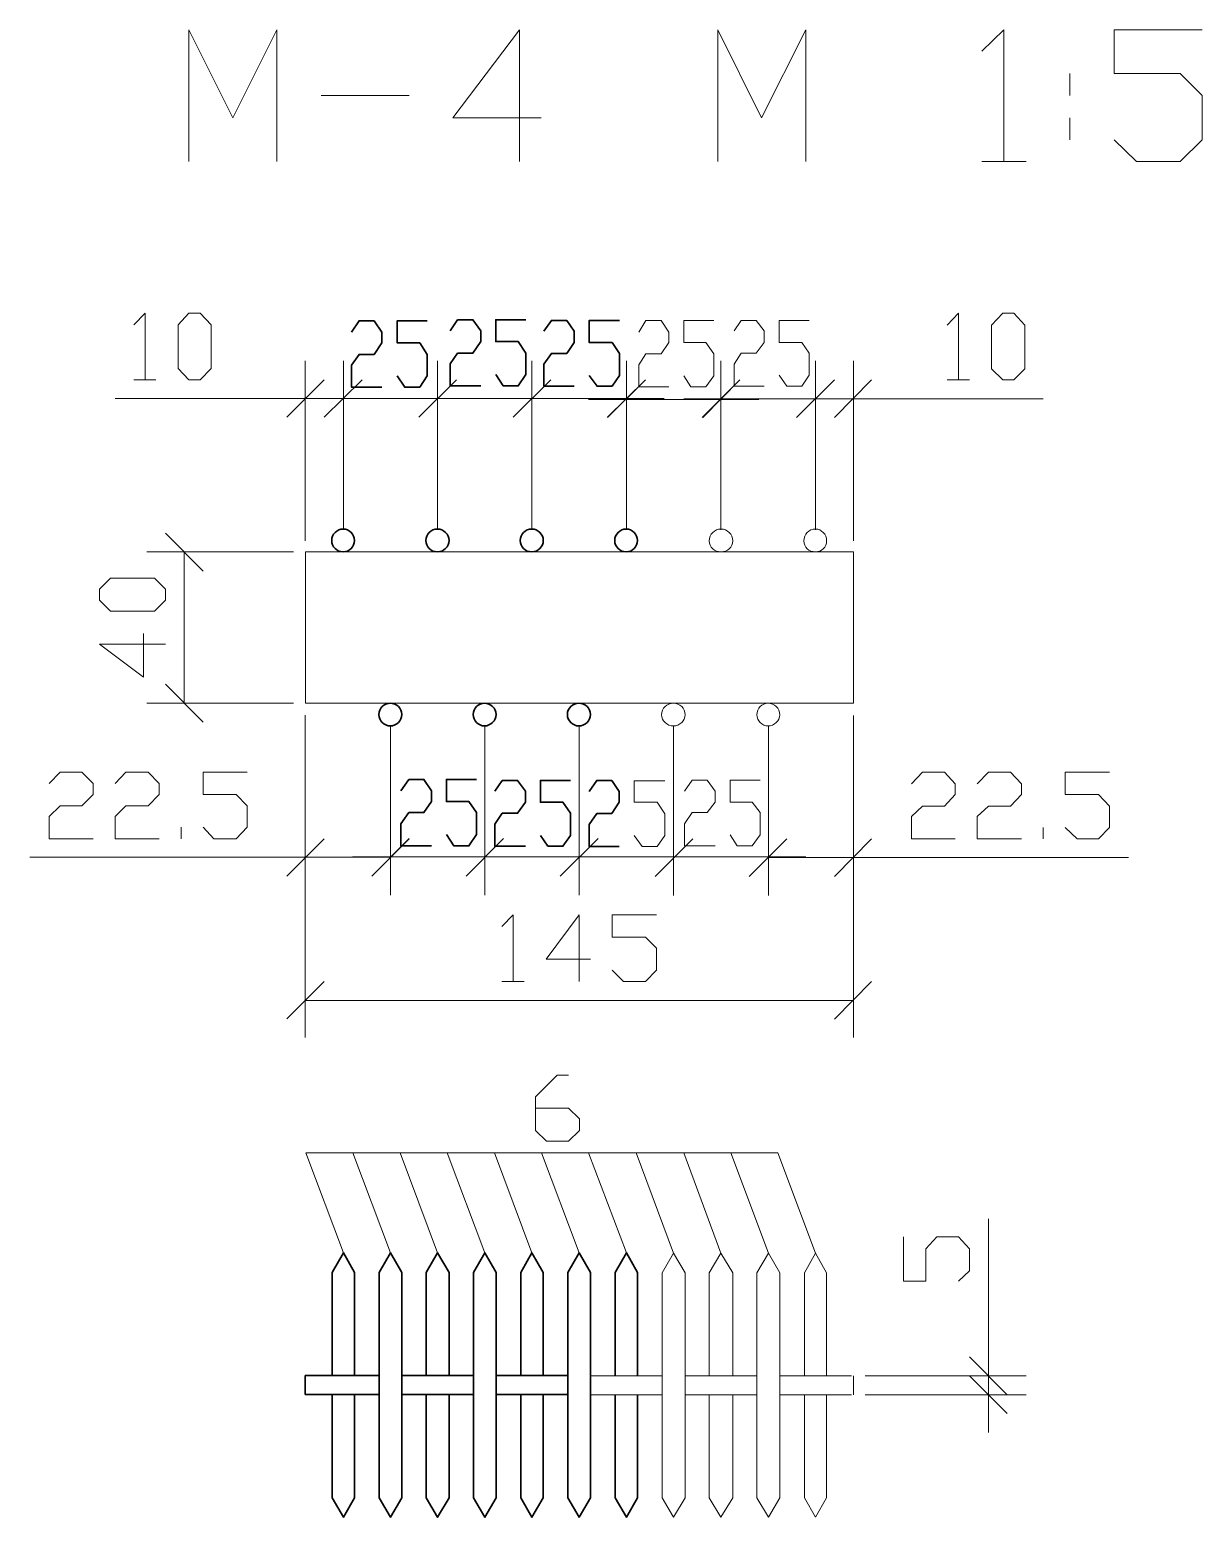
# Model space of a CAD drawing. Header units: millimetres. Extents: x -258556 to -95372, y 16759 to 83874.
# Drawn here: x -127741.7 to -127679.8, y 41247.7 to 41326.3 of the extents above; entities that cross this region are included whole.
import ezdxf

# ---------------------------------------------------------------- set-up
doc = ezdxf.new("R2010")
doc.units = ezdxf.units.MM
doc.header["$LTSCALE"] = 0.5

msp = doc.modelspace()

# ---------------------------------------------------------------- linework, layer by layer
at = {"color": 1, "linetype": 'Continuous', "lineweight": 18}
for points in [[(-127733.331, 41319.341), (-127733.331, 41326.294), (-127731.008, 41321.647), (-127728.685, 41326.294), (-127728.685, 41319.341)], [(-127714.745, 41321.647), (-127719.391, 41321.647), (-127715.88, 41326.294), (-127715.88, 41319.341)], [(-127726.344, 41322.817), (-127721.697, 41322.817), (-127721.697, 41322.817)], [(-127709.582, 41310.323), (-127709.203, 41310.943), (-127708.411, 41310.943), (-127707.998, 41310.323), (-127707.998, 41309.772), (-127708.411, 41309.187), (-127709.203, 41309.187), (-127709.582, 41308.602), (-127709.582, 41307.432), (-127707.998, 41307.432)], [(-127707.207, 41308.017), (-127706.828, 41307.432), (-127706.036, 41307.432), (-127705.623, 41308.017), (-127705.623, 41309.187), (-127706.036, 41309.772), (-127707.207, 41309.772), (-127707.207, 41310.943), (-127705.623, 41310.943)], [(-127704.556, 41310.392), (-127704.178, 41310.943), (-127703.386, 41310.943), (-127702.973, 41310.392), (-127702.973, 41309.772), (-127703.386, 41309.222), (-127704.178, 41309.222), (-127704.556, 41308.637), (-127704.556, 41307.466), (-127702.973, 41307.466)], [(-127702.181, 41308.051), (-127701.768, 41307.466), (-127700.977, 41307.466), (-127700.598, 41308.051), (-127700.598, 41309.222), (-127700.977, 41309.772), (-127702.181, 41309.772), (-127702.181, 41310.943), (-127700.598, 41310.943)], [(-127727.17, 41298.724), (-127698.258, 41298.724), (-127698.258, 41298.724)], [(-127698.258, 41290.738), (-127727.17, 41290.738), (-127727.17, 41298.724)], [(-127698.258, 41290.738), (-127698.258, 41298.724), (-127698.258, 41298.724)], [(-127709.823, 41283.751), (-127709.41, 41283.166), (-127708.618, 41283.166), (-127708.205, 41283.751), (-127708.205, 41284.887), (-127708.618, 41285.507), (-127709.823, 41285.507), (-127709.823, 41286.642), (-127708.205, 41286.642)], [(-127707.172, 41286.092), (-127706.759, 41286.677), (-127705.968, 41286.677), (-127705.555, 41286.092), (-127705.555, 41285.507), (-127705.968, 41284.956), (-127706.759, 41284.956), (-127707.172, 41284.371), (-127707.172, 41283.2), (-127705.555, 41283.2)], [(-127704.763, 41283.786), (-127704.384, 41283.2), (-127703.593, 41283.2), (-127703.18, 41283.786), (-127703.18, 41284.956), (-127703.593, 41285.507), (-127704.763, 41285.507), (-127704.763, 41286.677), (-127703.18, 41286.677)], [(-127707.138, 41248.781), (-127707.757, 41247.748), (-127708.343, 41248.781), (-127708.343, 41260.656), (-127707.757, 41261.688), (-127707.138, 41260.656)], [(-127705.864, 41255.217), (-127705.864, 41260.656), (-127705.245, 41261.688), (-127704.625, 41260.656)], [(-127703.352, 41248.781), (-127703.352, 41260.656), (-127702.732, 41261.688), (-127702.147, 41260.656)], [(-127700.839, 41255.217), (-127700.839, 41260.656), (-127700.254, 41261.688), (-127699.669, 41260.656)], [(-127707.138, 41248.781), (-127707.138, 41260.656), (-127707.138, 41260.656)], [(-127704.625, 41255.217), (-127704.625, 41260.656), (-127704.625, 41260.656)], [(-127702.147, 41248.781), (-127702.147, 41260.656), (-127702.147, 41260.656)], [(-127699.669, 41255.217), (-127699.669, 41260.656), (-127699.669, 41260.656)], [(-127708.343, 41255.217), (-127712.129, 41255.217), (-127712.129, 41255.217)], [(-127703.352, 41255.217), (-127707.138, 41255.217), (-127707.138, 41255.217)], [(-127698.361, 41255.217), (-127702.147, 41255.217), (-127702.147, 41255.217)], [(-127698.258, 41255.217), (-127698.258, 41254.219), (-127698.258, 41254.219)], [(-127712.129, 41254.219), (-127708.343, 41254.219), (-127708.343, 41254.219)], [(-127707.138, 41254.219), (-127703.352, 41254.219), (-127703.352, 41254.219)], [(-127705.864, 41248.781), (-127705.864, 41254.219), (-127705.864, 41254.219)], [(-127704.625, 41248.781), (-127704.625, 41254.219), (-127704.625, 41254.219)], [(-127702.147, 41254.219), (-127698.361, 41254.219), (-127698.361, 41254.219)], [(-127700.839, 41248.781), (-127700.839, 41254.219), (-127700.839, 41254.219)], [(-127699.669, 41248.781), (-127699.669, 41254.219), (-127699.669, 41254.219)], [(-127704.625, 41248.781), (-127705.245, 41247.748), (-127705.864, 41248.781)], [(-127702.147, 41248.781), (-127702.732, 41247.748), (-127703.352, 41248.781)], [(-127699.669, 41248.781), (-127700.254, 41247.748), (-127700.839, 41248.781)]]:
    msp.add_lwpolyline(points, dxfattribs=at)
at = {"color": 1, "linetype": 'Continuous', "lineweight": 5}
for points in [[(-127705.417, 41319.341), (-127705.417, 41326.294), (-127703.111, 41321.647), (-127700.77, 41326.294), (-127700.77, 41319.341)], [(-127691.477, 41325.158), (-127690.307, 41326.294), (-127690.307, 41319.341)], [(-127684.49, 41320.477), (-127683.32, 41319.341), (-127681.013, 41319.341), (-127679.843, 41320.477), (-127679.843, 41322.817), (-127681.013, 41323.988), (-127684.49, 41323.988), (-127684.49, 41326.294), (-127679.843, 41326.294)], [(-127686.83, 41323.988), (-127686.83, 41322.817), (-127686.83, 41322.817)], [(-127686.83, 41321.647), (-127686.83, 41320.477), (-127686.83, 41320.477)], [(-127691.477, 41319.341), (-127689.136, 41319.341), (-127689.136, 41319.341)], [(-127693.301, 41310.702), (-127692.716, 41311.321), (-127692.716, 41307.81)], [(-127705.245, 41307.432), (-127705.245, 41308.809), (-127705.245, 41308.809)], [(-127705.245, 41299.894), (-127705.245, 41308.809), (-127705.245, 41308.809)], [(-127700.254, 41299.894), (-127700.254, 41308.809), (-127700.254, 41308.809)], [(-127700.254, 41307.432), (-127700.254, 41308.809), (-127700.254, 41308.809)], [(-127698.258, 41299.309), (-127698.258, 41308.809), (-127698.258, 41308.809)], [(-127704.247, 41307.81), (-127706.243, 41305.814), (-127706.243, 41305.814)], [(-127706.209, 41305.814), (-127704.247, 41307.81), (-127704.247, 41307.81)], [(-127699.256, 41307.81), (-127701.252, 41305.814), (-127701.252, 41305.814)], [(-127699.256, 41307.81), (-127701.252, 41305.814), (-127701.252, 41305.814)], [(-127699.256, 41305.814), (-127697.294, 41307.81), (-127697.294, 41307.81)], [(-127693.301, 41307.81), (-127692.131, 41307.81), (-127692.131, 41307.81)], [(-127705.245, 41306.778), (-127710.236, 41306.778), (-127712.232, 41306.778)], [(-127700.254, 41306.812), (-127705.245, 41306.812), (-127707.207, 41306.812)], [(-127705.245, 41306.778), (-127703.248, 41306.778), (-127703.248, 41306.778)], [(-127700.254, 41306.812), (-127698.258, 41306.812), (-127698.258, 41306.812)], [(-127700.254, 41306.812), (-127698.258, 41306.812), (-127688.242, 41306.812)], [(-127698.258, 41290.084), (-127698.258, 41273.081), (-127698.258, 41273.081)], [(-127707.757, 41289.499), (-127707.757, 41280.585), (-127707.757, 41280.585)], [(-127702.732, 41289.499), (-127702.732, 41280.585), (-127702.732, 41280.585)], [(-127695.194, 41286.47), (-127694.609, 41287.09), (-127693.439, 41287.09), (-127692.888, 41286.47), (-127692.888, 41285.92), (-127693.439, 41285.3), (-127694.609, 41285.3), (-127695.194, 41284.749), (-127695.194, 41283.579), (-127692.888, 41283.579)], [(-127691.718, 41286.47), (-127691.133, 41287.09), (-127689.963, 41287.09), (-127689.377, 41286.47), (-127689.377, 41285.92), (-127689.963, 41285.3), (-127691.133, 41285.3), (-127691.718, 41284.749), (-127691.718, 41283.579), (-127689.377, 41283.579)], [(-127687.071, 41284.164), (-127686.452, 41283.579), (-127685.316, 41283.579), (-127684.731, 41284.164), (-127684.731, 41285.3), (-127685.316, 41285.92), (-127687.071, 41285.92), (-127687.071, 41287.09), (-127684.731, 41287.09)], [(-127707.757, 41283.235), (-127707.757, 41284.577), (-127707.757, 41284.577)], [(-127702.732, 41283.235), (-127702.732, 41284.577), (-127702.732, 41284.577)], [(-127698.258, 41283.2), (-127698.258, 41284.577), (-127698.258, 41284.577)], [(-127706.725, 41283.579), (-127708.721, 41281.583), (-127708.721, 41281.583)], [(-127708.721, 41281.583), (-127706.725, 41283.579), (-127706.725, 41283.579)], [(-127701.768, 41283.579), (-127703.765, 41281.583), (-127703.765, 41281.583)], [(-127701.768, 41283.579), (-127703.765, 41281.583), (-127703.765, 41281.583)], [(-127699.256, 41281.583), (-127697.294, 41283.579), (-127697.294, 41283.579)], [(-127688.242, 41283.579), (-127688.242, 41284.164), (-127688.242, 41284.164)], [(-127707.757, 41282.615), (-127712.714, 41282.615), (-127714.71, 41282.615)], [(-127702.732, 41282.615), (-127707.757, 41282.615), (-127709.719, 41282.615)], [(-127707.757, 41282.615), (-127705.727, 41282.615), (-127705.727, 41282.615)], [(-127702.732, 41282.615), (-127700.77, 41282.615), (-127700.77, 41282.615)], [(-127702.732, 41282.581), (-127698.258, 41282.581), (-127683.733, 41282.581)], [(-127699.256, 41274.045), (-127697.294, 41276.041), (-127697.294, 41276.041)], [(-127698.258, 41275.043), (-127727.17, 41275.043), (-127727.17, 41275.043)], [(-127702.25, 41266.989), (-127727.136, 41266.989), (-127727.136, 41266.989)], [(-127709.719, 41266.989), (-127707.757, 41261.688), (-127707.757, 41261.688)], [(-127707.207, 41266.989), (-127705.245, 41261.688), (-127705.245, 41261.688)], [(-127704.729, 41266.989), (-127702.732, 41261.688), (-127702.732, 41261.688)], [(-127702.25, 41266.989), (-127700.254, 41261.688), (-127700.254, 41261.688)], [(-127691.133, 41263.512), (-127691.133, 41255.217), (-127691.133, 41254.219), (-127691.133, 41252.223)], [(-127692.716, 41260.208), (-127692.131, 41260.759), (-127692.131, 41261.929), (-127692.716, 41262.549), (-127693.852, 41262.549), (-127694.437, 41261.929), (-127694.437, 41260.208), (-127695.607, 41260.208), (-127695.607, 41262.549)], [(-127692.131, 41256.216), (-127690.135, 41254.219), (-127690.135, 41254.219)], [(-127697.638, 41255.217), (-127689.136, 41255.217), (-127689.136, 41255.217)], [(-127690.135, 41253.221), (-127692.131, 41255.217), (-127692.131, 41255.217)], [(-127697.638, 41254.219), (-127689.136, 41254.219), (-127689.136, 41254.219)]]:
    msp.add_lwpolyline(points, dxfattribs=at)
at = {"color": 1, "linetype": 'Continuous', "lineweight": 13}
for points in [[(-127736.24, 41310.719), (-127735.637, 41311.321), (-127735.637, 41307.81)], [(-127727.187, 41299.309), (-127727.187, 41308.809), (-127727.187, 41308.809)], [(-127725.174, 41299.911), (-127725.174, 41308.809), (-127725.174, 41308.809)], [(-127725.174, 41307.432), (-127725.174, 41308.809), (-127725.174, 41308.809)], [(-127720.2, 41299.911), (-127720.2, 41308.809), (-127720.2, 41308.809)], [(-127720.2, 41307.432), (-127720.2, 41308.809), (-127720.2, 41308.809)], [(-127715.226, 41299.911), (-127715.226, 41308.809), (-127715.226, 41308.809)], [(-127715.226, 41307.432), (-127715.226, 41308.809), (-127715.226, 41308.809)], [(-127710.236, 41299.911), (-127710.236, 41308.809), (-127710.236, 41308.809)], [(-127710.236, 41307.432), (-127710.236, 41308.809), (-127710.236, 41308.809)], [(-127736.24, 41307.81), (-127735.069, 41307.81), (-127735.069, 41307.81)], [(-127726.189, 41307.81), (-127728.168, 41305.831), (-127728.168, 41305.831)], [(-127726.189, 41305.831), (-127724.193, 41307.81), (-127724.193, 41307.81)], [(-127726.189, 41305.831), (-127724.193, 41307.81), (-127724.193, 41307.81)], [(-127719.202, 41307.81), (-127721.198, 41305.831), (-127721.198, 41305.831)], [(-127721.198, 41305.831), (-127719.202, 41307.81), (-127719.202, 41307.81)], [(-127714.228, 41307.81), (-127716.207, 41305.831), (-127716.207, 41305.831)], [(-127716.207, 41305.831), (-127714.228, 41307.81), (-127714.228, 41307.81)], [(-127709.237, 41307.81), (-127711.234, 41305.831), (-127711.234, 41305.831)], [(-127711.234, 41305.814), (-127709.237, 41307.81), (-127709.237, 41307.81)], [(-127725.174, 41306.83), (-127727.187, 41306.83), (-127737.221, 41306.83)], [(-127720.2, 41306.83), (-127725.174, 41306.83), (-127727.187, 41306.83)], [(-127715.226, 41306.83), (-127720.2, 41306.83), (-127722.196, 41306.83)], [(-127720.2, 41306.83), (-127718.221, 41306.83), (-127718.221, 41306.83)], [(-127710.236, 41306.83), (-127715.226, 41306.83), (-127717.206, 41306.83)], [(-127715.226, 41306.83), (-127713.213, 41306.83), (-127713.213, 41306.83)], [(-127710.236, 41306.83), (-127708.239, 41306.83), (-127708.239, 41306.83)], [(-127732.574, 41297.708), (-127734.57, 41299.705), (-127734.57, 41299.705)], [(-127727.807, 41298.724), (-127735.551, 41298.724), (-127735.551, 41298.724)], [(-127733.572, 41290.738), (-127733.572, 41298.724), (-127733.572, 41298.724)], [(-127735.723, 41294.421), (-127735.723, 41292.115), (-127738.047, 41293.853), (-127734.57, 41293.853)], [(-127734.57, 41291.737), (-127732.574, 41289.723), (-127732.574, 41289.723)], [(-127727.807, 41290.738), (-127735.551, 41290.738), (-127735.551, 41290.738)], [(-127727.187, 41290.102), (-127727.187, 41273.081), (-127727.187, 41273.081)], [(-127722.696, 41289.499), (-127722.696, 41280.602), (-127722.696, 41280.602)], [(-127717.705, 41289.499), (-127717.705, 41280.602), (-127717.705, 41280.602)], [(-127712.731, 41289.499), (-127712.731, 41280.602), (-127712.731, 41280.602)], [(-127740.714, 41286.488), (-127740.129, 41287.09), (-127738.976, 41287.09), (-127738.391, 41286.488), (-127738.391, 41285.92), (-127738.976, 41285.317), (-127740.129, 41285.317), (-127740.714, 41284.749), (-127740.714, 41283.579), (-127738.391, 41283.579)], [(-127737.221, 41286.488), (-127736.653, 41287.09), (-127735.482, 41287.09), (-127734.897, 41286.488), (-127734.897, 41285.92), (-127735.482, 41285.317), (-127736.653, 41285.317), (-127737.221, 41284.749), (-127737.221, 41283.579), (-127734.897, 41283.579)], [(-127732.574, 41284.181), (-127732.006, 41283.579), (-127730.836, 41283.579), (-127730.251, 41284.181), (-127730.251, 41285.317), (-127730.836, 41285.92), (-127732.574, 41285.92), (-127732.574, 41287.09), (-127730.251, 41287.09)], [(-127727.187, 41283.2), (-127727.187, 41284.577), (-127727.187, 41284.577)], [(-127722.696, 41283.2), (-127722.696, 41284.577), (-127722.696, 41284.577)], [(-127717.705, 41283.235), (-127717.705, 41284.594), (-127717.705, 41284.594)], [(-127712.731, 41283.235), (-127712.731, 41284.594), (-127712.731, 41284.594)], [(-127733.744, 41283.579), (-127733.744, 41284.181), (-127733.744, 41284.181)], [(-127726.189, 41283.579), (-127728.168, 41281.6), (-127728.168, 41281.6)], [(-127723.676, 41281.6), (-127721.697, 41283.596), (-127721.697, 41283.596)], [(-127723.676, 41281.6), (-127721.697, 41283.579), (-127721.697, 41283.579)], [(-127716.724, 41283.596), (-127718.703, 41281.6), (-127718.703, 41281.6)], [(-127718.703, 41281.6), (-127716.724, 41283.596), (-127716.724, 41283.596)], [(-127711.733, 41283.596), (-127713.729, 41281.6), (-127713.729, 41281.6)], [(-127713.729, 41281.6), (-127711.733, 41283.596), (-127711.733, 41283.596)], [(-127722.696, 41282.598), (-127727.187, 41282.598), (-127741.73, 41282.598)], [(-127717.705, 41282.615), (-127722.696, 41282.615), (-127724.692, 41282.615)], [(-127712.731, 41282.615), (-127717.705, 41282.615), (-127719.701, 41282.615)], [(-127717.705, 41282.615), (-127715.726, 41282.615), (-127715.726, 41282.615)], [(-127712.731, 41282.615), (-127710.735, 41282.615), (-127710.735, 41282.615)], [(-127716.81, 41278.95), (-127716.207, 41279.552), (-127716.207, 41276.041)], [(-127712.129, 41277.211), (-127714.469, 41277.211), (-127712.731, 41279.552), (-127712.731, 41276.041)], [(-127710.993, 41276.644), (-127710.391, 41276.041), (-127709.237, 41276.041), (-127708.652, 41276.644), (-127708.652, 41277.797), (-127709.237, 41278.382), (-127710.993, 41278.382), (-127710.993, 41279.552), (-127708.652, 41279.552)], [(-127726.189, 41276.041), (-127728.168, 41274.062), (-127728.168, 41274.062)], [(-127716.81, 41276.041), (-127715.64, 41276.041), (-127715.64, 41276.041)], [(-127715.037, 41269.347), (-127713.299, 41269.347), (-127712.714, 41268.779), (-127712.714, 41268.176), (-127713.299, 41267.608), (-127714.452, 41267.608), (-127715.037, 41268.176), (-127715.037, 41269.949), (-127713.884, 41271.085), (-127713.299, 41271.085)], [(-127727.153, 41266.989), (-127725.174, 41261.705), (-127725.174, 41261.705)], [(-127724.675, 41266.989), (-127722.696, 41261.705), (-127722.696, 41261.705)], [(-127722.179, 41266.989), (-127720.2, 41261.705), (-127720.2, 41261.705)], [(-127719.701, 41266.989), (-127717.705, 41261.705), (-127717.705, 41261.705)], [(-127717.206, 41266.989), (-127715.226, 41261.705), (-127715.226, 41261.705)], [(-127714.71, 41266.989), (-127712.731, 41261.705), (-127712.731, 41261.705)], [(-127712.232, 41266.989), (-127710.236, 41261.705), (-127710.236, 41261.705)]]:
    msp.add_lwpolyline(points, dxfattribs=at)
for points in [[(-127733.331, 41307.81), (-127733.899, 41308.413), (-127733.899, 41310.719), (-127733.331, 41311.321), (-127732.729, 41311.321), (-127732.161, 41310.719), (-127732.161, 41308.413), (-127732.729, 41307.81)], [(-127734.57, 41296.177), (-127735.138, 41295.592), (-127737.462, 41295.592), (-127738.047, 41296.177), (-127738.047, 41296.762), (-127737.462, 41297.33), (-127735.138, 41297.33), (-127734.57, 41296.762)]]:
    msp.add_lwpolyline(points, close=True, dxfattribs=at)
at = {"color": 1, "linetype": 'Continuous', "lineweight": 35}
for points in [[(-127719.546, 41310.392), (-127719.15, 41310.977), (-127718.341, 41310.977), (-127717.928, 41310.392), (-127717.928, 41309.824), (-127718.341, 41309.222), (-127719.15, 41309.222), (-127719.546, 41308.654), (-127719.546, 41307.483), (-127717.928, 41307.483)], [(-127717.137, 41308.086), (-127716.741, 41307.483), (-127715.949, 41307.483), (-127715.553, 41308.086), (-127715.553, 41309.222), (-127715.949, 41309.824), (-127717.137, 41309.824), (-127717.137, 41310.977), (-127715.553, 41310.977)], [(-127724.743, 41310.323), (-127724.348, 41310.925), (-127723.556, 41310.925), (-127723.143, 41310.323), (-127723.143, 41309.755), (-127723.556, 41309.153), (-127724.348, 41309.153), (-127724.743, 41308.585), (-127724.743, 41307.415), (-127723.143, 41307.415)], [(-127722.334, 41308.017), (-127721.938, 41307.415), (-127721.147, 41307.415), (-127720.751, 41308.017), (-127720.751, 41309.153), (-127721.147, 41309.755), (-127722.334, 41309.755), (-127722.334, 41310.925), (-127720.751, 41310.925)], [(-127714.59, 41310.375), (-127714.194, 41310.943), (-127713.385, 41310.943), (-127712.989, 41310.375), (-127712.989, 41309.772), (-127713.385, 41309.204), (-127714.194, 41309.204), (-127714.59, 41308.637), (-127714.59, 41307.466), (-127712.989, 41307.466)], [(-127712.198, 41308.034), (-127711.785, 41307.466), (-127710.993, 41307.466), (-127710.597, 41308.034), (-127710.597, 41309.204), (-127710.993, 41309.772), (-127712.198, 41309.772), (-127712.198, 41310.943), (-127710.597, 41310.943)], [(-127722.145, 41286.109), (-127721.715, 41286.711), (-127720.923, 41286.711), (-127720.527, 41286.109), (-127720.527, 41285.541), (-127720.923, 41284.956), (-127721.715, 41284.956), (-127722.145, 41284.371), (-127722.145, 41283.2), (-127720.527, 41283.2)], [(-127719.735, 41283.803), (-127719.34, 41283.2), (-127718.548, 41283.2), (-127718.152, 41283.803), (-127718.152, 41284.956), (-127718.548, 41285.541), (-127719.735, 41285.541), (-127719.735, 41286.711), (-127718.152, 41286.711)], [(-127717.188, 41286.092), (-127716.793, 41286.66), (-127715.984, 41286.66), (-127715.571, 41286.092), (-127715.571, 41285.507), (-127715.984, 41284.921), (-127716.793, 41284.921), (-127717.188, 41284.354), (-127717.188, 41283.183), (-127715.571, 41283.183)], [(-127714.779, 41283.751), (-127714.383, 41283.183), (-127713.592, 41283.183), (-127713.196, 41283.751), (-127713.196, 41284.921), (-127713.592, 41285.507), (-127714.779, 41285.507), (-127714.779, 41286.66), (-127713.196, 41286.66)], [(-127712.198, 41286.075), (-127711.802, 41286.66), (-127711.01, 41286.66), (-127710.614, 41286.075), (-127710.614, 41285.507), (-127711.01, 41284.904), (-127711.802, 41284.904), (-127712.198, 41284.336), (-127712.198, 41283.166), (-127710.614, 41283.166)], [(-127725.776, 41255.235), (-127725.776, 41260.673), (-127725.174, 41261.705), (-127724.589, 41260.673)], [(-127722.093, 41248.781), (-127722.696, 41247.748), (-127723.281, 41248.781), (-127723.281, 41260.673), (-127722.696, 41261.705), (-127722.093, 41260.673)], [(-127720.802, 41255.235), (-127720.802, 41260.673), (-127720.2, 41261.705), (-127719.598, 41260.673)], [(-127717.12, 41248.781), (-127717.705, 41247.748), (-127718.307, 41248.781), (-127718.307, 41260.673), (-127717.705, 41261.705), (-127717.12, 41260.673)], [(-127715.812, 41255.235), (-127715.812, 41260.673), (-127715.226, 41261.705), (-127714.624, 41260.673)], [(-127712.129, 41248.781), (-127712.731, 41247.748), (-127713.333, 41248.781), (-127713.333, 41260.673), (-127712.731, 41261.705), (-127712.129, 41260.673)], [(-127710.838, 41255.235), (-127710.838, 41260.673), (-127710.236, 41261.705), (-127709.651, 41260.673)], [(-127724.589, 41255.235), (-127724.589, 41260.673), (-127724.589, 41260.673)], [(-127722.093, 41248.781), (-127722.093, 41260.673), (-127722.093, 41260.673)], [(-127719.598, 41255.235), (-127719.598, 41260.673), (-127719.598, 41260.673)], [(-127717.12, 41248.781), (-127717.12, 41260.673), (-127717.12, 41260.673)], [(-127714.624, 41255.235), (-127714.624, 41260.673), (-127714.624, 41260.673)], [(-127712.129, 41248.781), (-127712.129, 41260.673), (-127712.129, 41260.673)], [(-127709.651, 41255.235), (-127709.651, 41260.673), (-127709.651, 41260.673)], [(-127727.187, 41255.235), (-127727.187, 41254.236), (-127723.281, 41254.236)], [(-127723.281, 41255.235), (-127727.187, 41255.235), (-127727.187, 41255.235)], [(-127718.307, 41255.235), (-127722.093, 41255.235), (-127722.093, 41255.235)], [(-127713.333, 41255.235), (-127717.12, 41255.235), (-127717.12, 41255.235)], [(-127725.776, 41248.781), (-127725.776, 41254.236), (-127725.776, 41254.236)], [(-127724.589, 41248.781), (-127724.589, 41254.236), (-127724.589, 41254.236)], [(-127722.093, 41254.236), (-127718.307, 41254.236), (-127718.307, 41254.236)], [(-127720.802, 41248.781), (-127720.802, 41254.236), (-127720.802, 41254.236)], [(-127719.598, 41248.781), (-127719.598, 41254.236), (-127719.598, 41254.236)], [(-127717.12, 41254.236), (-127713.333, 41254.236), (-127713.333, 41254.236)], [(-127715.812, 41248.781), (-127715.812, 41254.236), (-127715.812, 41254.236)], [(-127714.624, 41248.781), (-127714.624, 41254.236), (-127714.624, 41254.236)], [(-127710.838, 41248.781), (-127710.838, 41254.236), (-127710.838, 41254.236)], [(-127709.651, 41248.781), (-127709.651, 41254.236), (-127709.651, 41254.236)], [(-127724.589, 41248.781), (-127725.174, 41247.748), (-127725.776, 41248.781)], [(-127719.598, 41248.781), (-127720.2, 41247.748), (-127720.802, 41248.781)], [(-127714.624, 41248.781), (-127715.226, 41247.748), (-127715.812, 41248.781)], [(-127709.651, 41248.781), (-127710.236, 41247.748), (-127710.838, 41248.781)]]:
    msp.add_lwpolyline(points, dxfattribs=at)
at = {"color": 1, "linetype": 'Continuous', "lineweight": 5}
msp.add_lwpolyline([(-127690.376, 41307.81), (-127690.961, 41308.396), (-127690.961, 41310.702), (-127690.376, 41311.321), (-127689.79, 41311.321), (-127689.205, 41310.702), (-127689.205, 41308.396), (-127689.79, 41307.81)], close=True, dxfattribs=at)
at = {"color": 1, "linetype": 'Continuous', "lineweight": 35}
for points in [[(-127724.589, 41299.326), (-127724.589, 41299.653), (-127724.847, 41299.928), (-127725.191, 41299.928), (-127725.191, 41299.928), (-127725.518, 41299.928), (-127725.793, 41299.653), (-127725.793, 41299.326), (-127725.793, 41299.326), (-127725.793, 41298.982), (-127725.518, 41298.724), (-127725.191, 41298.724), (-127725.191, 41298.724), (-127724.847, 41298.724), (-127724.589, 41298.982), (-127724.589, 41299.326)], [(-127719.598, 41299.326), (-127719.598, 41299.653), (-127719.873, 41299.928), (-127720.217, 41299.928), (-127720.217, 41299.928), (-127720.544, 41299.928), (-127720.82, 41299.653), (-127720.82, 41299.326), (-127720.82, 41299.326), (-127720.82, 41298.982), (-127720.544, 41298.724), (-127720.217, 41298.724), (-127720.217, 41298.724), (-127719.873, 41298.724), (-127719.598, 41298.982), (-127719.598, 41299.326)], [(-127714.624, 41299.326), (-127714.624, 41299.653), (-127714.899, 41299.928), (-127715.226, 41299.928), (-127715.226, 41299.928), (-127715.571, 41299.928), (-127715.846, 41299.653), (-127715.846, 41299.326), (-127715.846, 41299.326), (-127715.846, 41298.982), (-127715.571, 41298.724), (-127715.226, 41298.724), (-127715.226, 41298.724), (-127714.899, 41298.724), (-127714.624, 41298.982), (-127714.624, 41299.326)], [(-127709.651, 41299.326), (-127709.651, 41299.653), (-127709.926, 41299.928), (-127710.253, 41299.928), (-127710.253, 41299.928), (-127710.58, 41299.928), (-127710.855, 41299.653), (-127710.855, 41299.326), (-127710.855, 41299.326), (-127710.855, 41298.982), (-127710.58, 41298.724), (-127710.253, 41298.724), (-127710.253, 41298.724), (-127709.926, 41298.724), (-127709.651, 41298.982), (-127709.651, 41299.326)], [(-127722.093, 41290.136), (-127722.093, 41290.463), (-127722.369, 41290.738), (-127722.696, 41290.738), (-127722.696, 41290.738), (-127723.04, 41290.738), (-127723.298, 41290.463), (-127723.298, 41290.136), (-127723.298, 41290.136), (-127723.298, 41289.809), (-127723.04, 41289.534), (-127722.696, 41289.534), (-127722.696, 41289.534), (-127722.369, 41289.534), (-127722.093, 41289.809), (-127722.093, 41290.136)], [(-127717.12, 41290.136), (-127717.12, 41290.463), (-127717.395, 41290.738), (-127717.722, 41290.738), (-127717.722, 41290.738), (-127718.049, 41290.738), (-127718.324, 41290.463), (-127718.324, 41290.136), (-127718.324, 41290.136), (-127718.324, 41289.809), (-127718.049, 41289.534), (-127717.722, 41289.534), (-127717.722, 41289.534), (-127717.395, 41289.534), (-127717.12, 41289.809), (-127717.12, 41290.136)], [(-127712.129, 41290.136), (-127712.129, 41290.463), (-127712.404, 41290.738), (-127712.748, 41290.738), (-127712.748, 41290.738), (-127713.075, 41290.738), (-127713.351, 41290.463), (-127713.351, 41290.136), (-127713.351, 41290.136), (-127713.351, 41289.809), (-127713.075, 41289.534), (-127712.748, 41289.534), (-127712.748, 41289.534), (-127712.404, 41289.534), (-127712.129, 41289.809), (-127712.129, 41290.136)]]:
    msp.add_open_spline(points, degree=3, knots=[0, 0, 0, 0, 0.0625, 0.0625, 0.0625, 0.062501, 0.125, 0.125, 0.125, 0.125001, 0.1875, 0.1875, 0.1875, 0.187501, 1, 1, 1, 1], dxfattribs=at)
at = {"color": 1, "linetype": 'Continuous', "lineweight": 18}
for points in [[(-127704.625, 41299.309), (-127704.625, 41299.653), (-127704.901, 41299.928), (-127705.245, 41299.928), (-127705.245, 41299.928), (-127705.589, 41299.928), (-127705.864, 41299.653), (-127705.864, 41299.309), (-127705.864, 41299.309), (-127705.864, 41298.965), (-127705.589, 41298.724), (-127705.245, 41298.724), (-127705.245, 41298.724), (-127704.901, 41298.724), (-127704.625, 41298.965), (-127704.625, 41299.309)], [(-127699.669, 41299.309), (-127699.669, 41299.653), (-127699.944, 41299.928), (-127700.254, 41299.928), (-127700.254, 41299.928), (-127700.598, 41299.928), (-127700.874, 41299.653), (-127700.874, 41299.309), (-127700.874, 41299.309), (-127700.874, 41298.965), (-127700.598, 41298.724), (-127700.254, 41298.724), (-127700.254, 41298.724), (-127699.944, 41298.724), (-127699.669, 41298.965), (-127699.669, 41299.309)], [(-127707.138, 41290.119), (-127707.138, 41290.463), (-127707.413, 41290.738), (-127707.757, 41290.738), (-127707.757, 41290.738), (-127708.102, 41290.738), (-127708.377, 41290.463), (-127708.377, 41290.119), (-127708.377, 41290.119), (-127708.377, 41289.809), (-127708.102, 41289.534), (-127707.757, 41289.534), (-127707.757, 41289.534), (-127707.413, 41289.534), (-127707.138, 41289.809), (-127707.138, 41290.119)], [(-127702.147, 41290.119), (-127702.147, 41290.463), (-127702.422, 41290.738), (-127702.767, 41290.738), (-127702.767, 41290.738), (-127703.076, 41290.738), (-127703.352, 41290.463), (-127703.352, 41290.119), (-127703.352, 41290.119), (-127703.352, 41289.809), (-127703.076, 41289.534), (-127702.767, 41289.534), (-127702.767, 41289.534), (-127702.422, 41289.534), (-127702.147, 41289.809), (-127702.147, 41290.119)]]:
    msp.add_open_spline(points, degree=3, knots=[0, 0, 0, 0, 0.0625, 0.0625, 0.0625, 0.062501, 0.125, 0.125, 0.125, 0.125001, 0.1875, 0.1875, 0.1875, 0.187501, 1, 1, 1, 1], dxfattribs=at)

doc.saveas('drawing.dxf')
